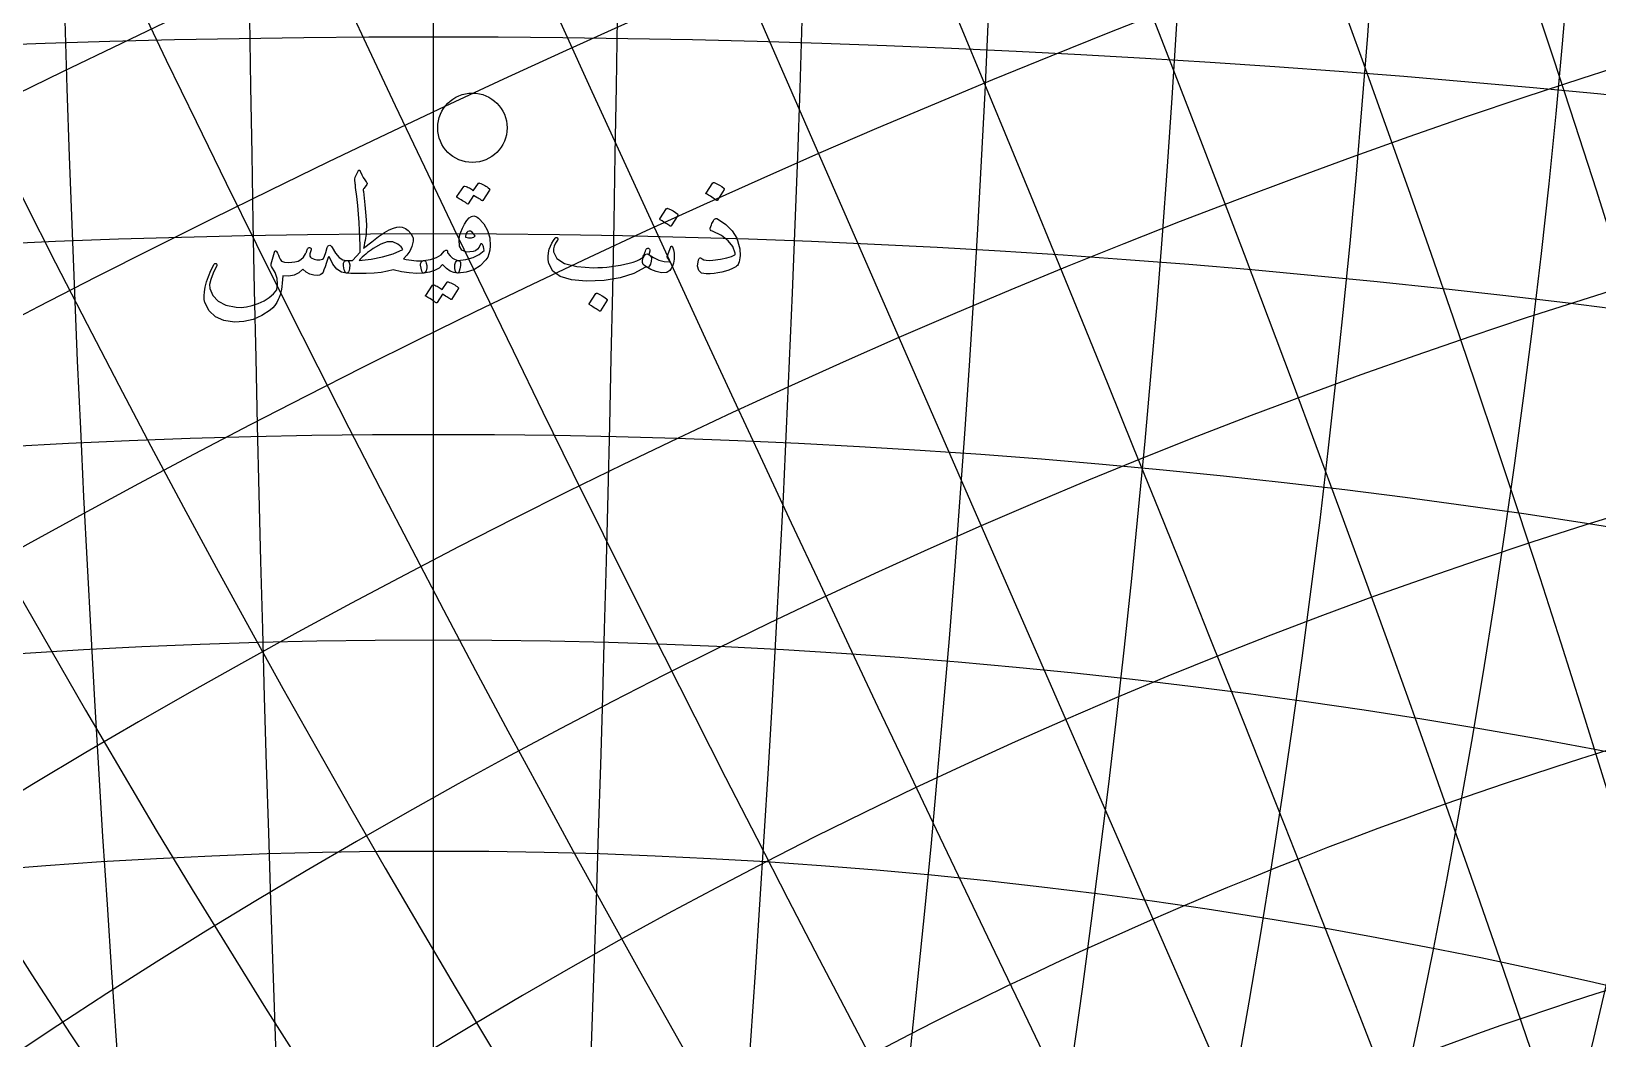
# Model space of a CAD drawing. Header units: millimetres. Extents: x -93 to 93, y -93 to 102.
# Drawn here: x -7.97 to 23.06, y -35.02 to -15.05 of the extents above; entities that cross this region are included whole.
import ezdxf

# ---------------------------------------------------------------- set-up
doc = ezdxf.new("R2010")
doc.units = ezdxf.units.MM
for name, color, linetype in [('CUT_OUTER', 1, 'Continuous'), ('ENGRAVE', 7, 'Continuous'), ('ENGRAVE_FINE', 8, 'Continuous'), ('TEXT', 5, 'Continuous')]:
    doc.layers.add(name, color=color, linetype=linetype)

msp = doc.modelspace()

# ---------------------------------------------------------------- linework, layer by layer
at = {"layer": 'CUT_OUTER'}
msp.add_arc((0.0002, -0.0002), 92.4998, 179.916824, 0.000097, dxfattribs=at)
at = {"layer": 'ENGRAVE'}
msp.add_lwpolyline([(0, -86.025), (0, 86.025)], dxfattribs=at)
for centre, radius in [((0, 0), 92.5), ((0, 0), 90.2338), ((0, 0), 86.025), ((0, 0), 86.025), ((0.7711, -16.9661), 0.6882)]:
    msp.add_circle(centre, radius, dxfattribs=at)
for centre, radius, start, end in [((15.1685, 0), 87.3521, 100, 260), ((31.3105, 0), 91.5459, 110, 250), ((49.6666, 0), 99.3331, 120, 240), ((72.1835, 0), 112.2977, 130, 230), ((102.5206, 0), 133.8311, 140, 220), ((148.9997, 0), 172.05, 150, 210), ((236.3517, 0), 251.5203, 160, 200), ((487.872, 0), 495.3982, 170, 190), ((-487.872, 0), 495.3982, 350, 10), ((-236.3517, 0), 251.5203, 340, 20), ((-148.9997, 0), 172.05, 330, 30), ((-102.5206, 0), 133.8311, 320, 40), ((-72.1835, 0), 112.2977, 310, 50), ((-49.6666, 0), 99.3331, 300, 60), ((-31.3105, 0), 91.5459, 290, 70), ((-15.1685, 0), 87.3521, 280, 80), ((0, -251.5203), 236.3517, 70, 110), ((0, -172.05), 148.9997, 60, 120), ((0, -133.8311), 102.5206, 50, 130)]:
    msp.add_arc(centre, radius, start, end, dxfattribs=at)
at = {"layer": 'ENGRAVE_FINE'}
msp.add_lwpolyline([(34.4171, -78.8401), (-34.4171, 78.8401)], dxfattribs=at)
for centre, radius, start, end in [((7.5262, 0), 86.3536, 95, 265), ((23.0503, 0), 89.0596, 105, 255), ((40.1141, 0), 94.9181, 115, 245), ((60.2354, 0), 105.0171, 125, 235), ((86.025, 0), 121.6577, 135, 225), ((122.8564, 0), 149.98, 145, 215), ((184.4812, 0), 203.5525, 155, 205), ((321.0497, 0), 332.3751, 165, 195), ((983.2702, 0), 987.0262, 175, 185), ((-983.2702, 0), 987.0262, 355, 5), ((-321.0497, 0), 332.3751, 345, 15), ((-184.4812, 0), 203.5525, 335, 25), ((-122.8564, 0), 149.98, 325, 35), ((-86.025, 0), 121.6577, 315, 45), ((-60.2354, 0), 105.0171, 305, 55), ((-40.1141, 0), 94.9181, 295, 65), ((-23.0503, 0), 89.0596, 285, 75), ((-7.5262, 0), 86.3536, 275, 85), ((-6.8976, -3.0111), 86.3536, 298.583333, 108.583334), ((-13.9016, -6.0687), 87.3521, 303.583333, 103.583333), ((-21.1251, -9.222), 89.0596, 308.583333, 98.583333), ((6.8976, 3.0111), 86.3536, 118.583333, 288.583334), ((13.9016, 6.0687), 87.3521, 123.583333, 283.583333), ((21.1251, 9.222), 89.0596, 128.583333, 278.583333), ((28.6955, 12.5268), 91.5459, 133.583333, 273.583333), ((36.7638, 16.049), 94.9181, 138.583333, 268.583333), ((45.5184, 19.8707), 99.3331, 143.583333, 263.583333), ((55.2044, 24.0991), 105.0171, 148.583333, 258.583333), ((66.1547, 28.8794), 112.2977, 153.583333, 253.583333), ((78.8401, 34.4171), 121.6577, 158.583333, 248.583333), ((93.958, 41.0167), 133.8311, 163.583333, 243.583333), ((112.5954, 49.1527), 149.98, 168.583333, 238.583333), ((136.5551, 59.6122), 172.05, 173.583333, 233.583333), ((169.0732, 73.8077), 203.5525, 178.583333, 228.583333), ((-28.6955, -12.5268), 91.5459, 313.583333, 93.583333), ((216.6114, 94.5602), 251.5203, 183.583333, 223.583333), ((294.2353, 128.4463), 332.3751, 188.583333, 218.583333), ((447.1245, 195.189), 495.3982, 193.583333, 213.583333), ((901.1467, 393.3892), 987.0262, 198.5833333, 208.5833333), ((-901.1467, -393.3892), 987.0262, 18.5833333, 28.5833333), ((-447.1245, -195.189), 495.3982, 13.583333, 33.583333), ((-294.2353, -128.4463), 332.3751, 8.583333, 38.583333), ((-216.6114, -94.5602), 251.5203, 3.583333, 43.583333), ((-169.0732, -73.8077), 203.5525, 358.583333, 48.583333), ((-136.5551, -59.6122), 172.05, 353.583333, 53.583333), ((-112.5954, -49.1527), 149.98, 348.583333, 58.583333), ((-93.958, -41.0167), 133.8311, 343.583333, 63.583333), ((-78.8401, -34.4171), 121.6577, 338.583333, 68.583333), ((-66.1547, -28.8794), 112.2977, 333.583333, 73.583333), ((-55.2044, -24.0991), 105.0171, 328.583333, 78.583333), ((-45.5184, -19.8707), 99.3331, 323.583333, 83.583333), ((-36.7638, -16.049), 94.9181, 318.583333, 88.583333), ((-198.2001, 454.0221), 487.872, 283.583333, 303.583333), ((-394.8919, 904.5889), 983.2702, 288.5833333, 298.5833333), ((394.8919, -904.5889), 983.2702, 108.5833333, 118.5833333), ((198.2001, -454.0221), 487.872, 103.583333, 123.583333), ((132.9774, -304.6148), 321.0497, 98.583333, 128.583333), ((100.6288, -230.5131), 236.3517, 93.583333, 133.583333), ((81.4378, -186.5516), 184.4812, 88.583333, 138.583333), ((68.8342, -157.6802), 148.9997, 83.583333, 143.583333), ((0, -332.3751), 321.0497, 75, 105), ((60.0044, -137.4536), 122.8564, 78.583333, 148.583333), ((0, -203.5525), 184.4812, 65, 115), ((53.5435, -122.6535), 102.5206, 73.583333, 153.583333), ((48.6731, -111.4968), 86.025, 68.583333, 158.583333), ((0, -149.98), 122.8564, 55, 125), ((44.9283, -102.9185), 72.1835, 63.583333, 163.583333)]:
    msp.add_arc(centre, radius, start, end, dxfattribs=at)
at = {"layer": 'TEXT'}
for points in [[(-0.7982, -19.7813), (-0.9096, -19.8118), (-1.0355, -19.834), (-1.176, -19.8479), (-1.331, -19.8534), (-1.4088, -19.8545), (-1.4784, -19.8548), (-1.5399, -19.8545), (-1.5932, -19.8534), (-1.6384, -19.8521), (-1.6755, -19.8507), (-1.7043, -19.8493), (-1.7251, -19.8479), (-1.736, -19.8418), (-1.7466, -19.8292), (-1.7568, -19.8099), (-1.7667, -19.7841), (-1.7859, -19.7059), (-1.7854, -19.6488), (-1.7651, -19.6129), (-1.7251, -19.5981), (-1.6057, -19.5954), (-1.4531, -19.4316), (-1.4533, -19.295), (-1.4566, -19.1514), (-1.463, -19.0008), (-1.4725, -18.8433), (-1.4852, -18.6791), (-1.501, -18.5083), (-1.5199, -18.3308), (-1.5419, -18.1468), (-1.5446, -18.1205), (-1.5471, -18.0969), (-1.5495, -18.0761), (-1.5516, -18.058), (-1.5538, -18.0428), (-1.5561, -18.0303), (-1.5586, -18.0206), (-1.5613, -18.0136), (-1.5613, -17.9873), (-1.5502, -17.947), (-1.528, -17.8929), (-1.4947, -17.8249), (-1.4902, -17.8176), (-1.485, -17.8124), (-1.4791, -17.8093), (-1.4725, -17.8083), (-1.4659, -17.8095), (-1.46, -17.8131), (-1.4548, -17.8192), (-1.4503, -17.8277), (-1.4212, -17.8969), (-1.3921, -17.9547), (-1.3629, -18.001), (-1.3338, -18.0358), (-1.3213, -18.0518), (-1.3171, -18.0691), (-1.3213, -18.0879), (-1.3338, -18.108), (-1.381, -18.169), (-1.3867, -18.1791), (-1.39, -18.1926), (-1.3908, -18.2096), (-1.3893, -18.2301), (-1.3586, -18.4923), (-1.3386, -18.7129), (-1.3294, -18.8919), (-1.331, -19.0293), (-1.3331, -19.0538), (-1.3366, -19.083), (-1.3414, -19.1169), (-1.3477, -19.1555), (-1.3551, -19.1986), (-1.3636, -19.2461), (-1.3732, -19.2978), (-1.3837, -19.3539), (-1.224, -19.224), (-1.0861, -19.1202), (-0.9701, -19.0423), (-0.8759, -18.9904), (-0.7942, -18.9569), (-0.724, -18.937), (-0.6652, -18.9306), (-0.6178, -18.9377), (-0.5559, -18.9635), (-0.5006, -19.005), (-0.4519, -19.0621), (-0.4097, -19.1347), (-0.4042, -19.1491), (-0.4014, -19.1673), (-0.4014, -19.1894), (-0.4042, -19.2152), (-0.4305, -19.317), (-0.4708, -19.4088), (-0.5249, -19.4904), (-0.5929, -19.5621), (-0.5405, -19.5748), (-0.4888, -19.5853), (-0.4378, -19.5936), (-0.3875, -19.5995), (-0.3379, -19.6031), (-0.289, -19.604), (-0.2408, -19.6024), (-0.1933, -19.5981), (-0.1756, -19.5992), (-0.1613, -19.6079), (-0.1506, -19.6242), (-0.1433, -19.6481), (-0.1341, -19.6982), (-0.1315, -19.7404), (-0.1355, -19.7745), (-0.1461, -19.8007), (-0.1605, -19.8214), (-0.1731, -19.8361), (-0.1841, -19.8449), (-0.1933, -19.8479), (-0.333, -19.8521), (-0.4805, -19.8423), (-0.6355, -19.8188), (-0.7982, -19.7813)], [(0.889, -18.0663), (0.8925, -18.0629), (0.8973, -18.0608), (0.9036, -18.0601), (0.9112, -18.0608), (0.9385, -18.071), (0.965, -18.0823), (0.9905, -18.0946), (1.0153, -18.108), (1.0393, -18.1225), (1.0628, -18.1385), (1.0858, -18.1558), (1.1082, -18.1746), (1.1126, -18.1803), (1.1145, -18.1864), (1.1139, -18.1928), (1.111, -18.1995), (0.9778, -18.4104), (0.9742, -18.4132), (0.9688, -18.4132), (0.9617, -18.4104), (0.9528, -18.4049), (0.9467, -18.3998), (0.9369, -18.3928), (0.9232, -18.3838), (0.9056, -18.373), (0.8841, -18.3601), (0.8585, -18.3449), (0.8286, -18.3275), (0.7946, -18.3078), (0.6892, -18.4715), (0.6843, -18.4765), (0.6781, -18.4777), (0.6705, -18.4751), (0.6614, -18.4687), (0.6536, -18.4632), (0.6413, -18.4548), (0.6245, -18.4437), (0.6032, -18.4299), (0.577, -18.4132), (0.5456, -18.3938), (0.509, -18.3716), (0.4672, -18.3466), (0.4629, -18.3425), (0.4609, -18.3383), (0.4615, -18.3341), (0.4644, -18.33), (0.6004, -18.1274), (0.6039, -18.1239), (0.6087, -18.1218), (0.615, -18.1212), (0.6226, -18.1218), (0.6458, -18.1294), (0.6684, -18.1381), (0.6902, -18.1481), (0.7114, -18.1593), (0.7319, -18.1715), (0.7516, -18.1846), (0.7707, -18.1986), (0.7891, -18.2134)], [(5.5371, -18.058), (5.5406, -18.0546), (5.5454, -18.0525), (5.5517, -18.0518), (5.5593, -18.0525), (5.6133, -18.0743), (5.6641, -18.101), (5.7118, -18.1326), (5.7563, -18.169), (5.7607, -18.1746), (5.7626, -18.1801), (5.7621, -18.1857), (5.7591, -18.1912), (5.6287, -18.4021), (5.6238, -18.4072), (5.6176, -18.4084), (5.61, -18.4058), (5.6009, -18.3993), (5.5931, -18.3938), (5.5808, -18.3855), (5.564, -18.3744), (5.5427, -18.3605), (5.5165, -18.3438), (5.4851, -18.3244), (5.4485, -18.3022), (5.4067, -18.2772), (5.4011, -18.2731), (5.3984, -18.2689), (5.3984, -18.2648), (5.4011, -18.2606)], [(4.6186, -18.5686), (4.6221, -18.5652), (4.6269, -18.5631), (4.6332, -18.5624), (4.6408, -18.5631), (4.6947, -18.5849), (4.7455, -18.6116), (4.7932, -18.6432), (4.8378, -18.6796), (4.8422, -18.6852), (4.8441, -18.6907), (4.8435, -18.6963), (4.8406, -18.7018), (4.7102, -18.9127), (4.7053, -18.9178), (4.6991, -18.919), (4.6914, -18.9164), (4.6824, -18.9099), (4.6746, -18.9044), (4.6623, -18.8961), (4.6455, -18.885), (4.6241, -18.8711), (4.598, -18.8544), (4.5666, -18.835), (4.53, -18.8128), (4.4882, -18.7878), (4.4826, -18.7837), (4.4798, -18.7795), (4.4798, -18.7754), (4.4826, -18.7712)], [(0.8002, -18.7129), (0.8193, -18.7157), (0.8404, -18.724), (0.8637, -18.7379), (0.889, -18.7573), (0.9974, -18.8728), (1.0728, -19.0029), (1.1153, -19.1476), (1.1249, -19.3068), (1.1164, -19.3897), (1.0992, -19.4636), (1.0734, -19.5284), (1.0388, -19.5843), (0.927, -19.6996), (0.7967, -19.782), (0.6481, -19.8314), (0.4811, -19.8479), (0.4642, -19.8439), (0.4498, -19.8319), (0.4379, -19.812), (0.4283, -19.7841), (0.4248, -19.7686), (0.4224, -19.7529), (0.4213, -19.7367), (0.4214, -19.7202), (0.4224, -19.7039), (0.4238, -19.6883), (0.4258, -19.6734), (0.4283, -19.6592), (0.4358, -19.6346), (0.4471, -19.6162), (0.4622, -19.604), (0.4811, -19.5981), (0.6438, -19.5763), (0.7849, -19.5357), (0.9046, -19.4764), (1.0028, -19.3983), (0.9981, -19.3593), (0.9924, -19.3283), (0.9856, -19.3052), (0.9778, -19.2901), (0.9684, -19.2771), (0.9598, -19.2686), (0.9518, -19.2646), (0.9445, -19.2651), (0.9395, -19.2669), (0.9355, -19.2693), (0.9325, -19.2724), (0.9306, -19.2762), (0.9039, -19.3311), (0.871, -19.3734), (0.8318, -19.4032), (0.7863, -19.4205), (0.6543, -19.4308), (0.5636, -19.3949), (0.5142, -19.3128), (0.506, -19.1847), (0.5171, -19.1111), (0.5393, -19.0348), (0.5726, -18.9557), (0.617, -18.8739), (0.6639, -18.8035), (0.71, -18.7532), (0.7554, -18.723), (0.8002, -18.7129)], [(5.4844, -18.9543), (5.4954, -18.9213), (5.5062, -18.8916), (5.5169, -18.8651), (5.5274, -18.842), (5.5376, -18.8219), (5.5472, -18.8048), (5.5563, -18.7907), (5.5649, -18.7795), (5.5782, -18.7688), (5.5933, -18.7643), (5.6101, -18.766), (5.6287, -18.774), (5.7929, -18.8841), (5.9194, -19.0119), (6.008, -19.1574), (6.0588, -19.3206), (6.0659, -19.3673), (6.0706, -19.4129), (6.0729, -19.4575), (6.0727, -19.501), (6.0699, -19.5432), (6.0644, -19.5836), (6.056, -19.6223), (6.0449, -19.6592), (6.0351, -19.679), (6.022, -19.6967), (6.0059, -19.7123), (5.9867, -19.7258), (5.9204, -19.7582), (5.8521, -19.7862), (5.7817, -19.8096), (5.7092, -19.8285), (5.6349, -19.8432), (5.5593, -19.8541), (5.4823, -19.8613), (5.4039, -19.8645), (5.311, -19.8489), (5.2541, -19.7966), (5.2333, -19.7074), (5.2485, -19.5815), (5.2537, -19.5678), (5.261, -19.5572), (5.2704, -19.5498), (5.2818, -19.5454), (5.2917, -19.5466), (5.3019, -19.5503), (5.3125, -19.5563), (5.3234, -19.5648), (5.3573, -19.5831), (5.4032, -19.5933), (5.4613, -19.5955), (5.5316, -19.5898), (5.684, -19.5676), (5.8084, -19.5426), (5.9046, -19.5149), (5.9728, -19.4844), (5.9763, -19.4802), (5.9783, -19.4733), (5.979, -19.4636), (5.9783, -19.4511), (5.9313, -19.32), (5.8403, -19.2041), (5.7052, -19.1035), (5.526, -19.0182), (5.5026, -19.0059), (5.4879, -18.9911), (5.4818, -18.9739), (5.4844, -18.9543)], [(-0.7066, -19.2735), (-0.8025, -19.2298), (-0.9155, -19.2291), (-1.0454, -19.2714), (-1.1923, -19.3567), (-1.2307, -19.3836), (-1.2682, -19.4115), (-1.3049, -19.4405), (-1.3407, -19.4705), (-1.3757, -19.5012), (-1.4097, -19.5322), (-1.443, -19.5636), (-1.4753, -19.5954), (-1.2346, -19.5714), (-1.0091, -19.5274), (-0.7989, -19.4632), (-0.604, -19.3789), (-0.6208, -19.3536), (-0.6435, -19.3276), (-0.6721, -19.3009), (-0.7066, -19.2735)], [(0.7086, -19.0126), (0.681, -19.0204), (0.6594, -19.0411), (0.6436, -19.0745), (0.6337, -19.1208), (0.6339, -19.1281), (0.6344, -19.1333), (0.6353, -19.1365), (0.6365, -19.1375), (0.6644, -19.1443), (0.6927, -19.1479), (0.7213, -19.1484), (0.7502, -19.1458), (0.7757, -19.1404), (0.7967, -19.1326), (0.8132, -19.1224), (0.8252, -19.1097), (0.7939, -19.0652), (0.7641, -19.0341), (0.7357, -19.0166), (0.7086, -19.0126)], [(4.2689, -19.4816), (4.2716, -19.483), (4.2741, -19.4844), (4.2765, -19.4858), (4.2787, -19.4871), (4.2808, -19.4887), (4.2832, -19.4906), (4.2857, -19.4929), (4.2884, -19.4955), (4.3107, -19.5218), (4.3196, -19.5593), (4.3149, -19.6079), (4.2967, -19.6675), (4.2799, -19.7038), (4.2627, -19.7265), (4.2452, -19.7357), (4.2273, -19.7313), (4.2183, -19.727), (4.2107, -19.7251), (4.2044, -19.7256), (4.1996, -19.7286), (3.972, -19.8531), (3.7001, -19.9409), (3.3837, -19.9918), (3.023, -20.0061), (2.7312, -19.9811), (2.511, -19.9145), (2.3622, -19.8063), (2.2848, -19.6564), (2.2729, -19.5857), (2.2702, -19.5149), (2.277, -19.4441), (2.2931, -19.3734), (2.3152, -19.3108), (2.3424, -19.2534), (2.3748, -19.2011), (2.4125, -19.1541), (2.4196, -19.1482), (2.427, -19.1444), (2.4348, -19.1427), (2.443, -19.143), (2.4506, -19.1463), (2.4569, -19.1507), (2.4617, -19.1561), (2.4652, -19.1625), (2.4668, -19.1687), (2.4659, -19.1763), (2.4626, -19.1854), (2.4569, -19.1958), (2.4166, -19.2547), (2.3903, -19.3123), (2.3778, -19.3685), (2.3792, -19.4233), (2.4451, -19.5607), (2.5984, -19.6592), (2.8391, -19.7189), (3.1673, -19.7397), (3.2574, -19.7383), (3.3473, -19.7341), (3.4371, -19.7272), (3.5266, -19.7175), (3.6155, -19.705), (3.7032, -19.6897), (3.7896, -19.6717), (3.8749, -19.6509), (3.9576, -19.6273), (4.0254, -19.6037), (4.0783, -19.5801), (4.1163, -19.5565), (4.131, -19.544), (4.1444, -19.5288), (4.1566, -19.5107), (4.1677, -19.4899), (4.178, -19.4667), (4.1881, -19.4414), (4.1981, -19.414), (4.2079, -19.3845), (4.2117, -19.3755), (4.2176, -19.3678), (4.2256, -19.3616), (4.2356, -19.3567), (4.2464, -19.3541), (4.2565, -19.3546), (4.2658, -19.3583), (4.2745, -19.365), (4.2814, -19.3744), (4.2856, -19.3859), (4.287, -19.3994), (4.2856, -19.415)], [(-2.108, -19.3401), (-2.1026, -19.326), (-2.0948, -19.3144), (-2.0846, -19.3052), (-2.0719, -19.2984), (-2.0555, -19.2958), (-2.0393, -19.3019), (-2.0235, -19.3167), (-2.0081, -19.3401), (-1.9394, -19.454), (-1.8694, -19.535), (-1.7979, -19.5831), (-1.7251, -19.5981), (-1.69, -19.6068), (-1.6682, -19.6356), (-1.6595, -19.6845), (-1.664, -19.7535), (-1.673, -19.7948), (-1.6862, -19.8243), (-1.7036, -19.842), (-1.7251, -19.8479), (-1.823, -19.8283), (-1.9117, -19.7695), (-1.9909, -19.6715), (-2.0608, -19.5343), (-2.0666, -19.522), (-2.0726, -19.5184), (-2.079, -19.5234), (-2.0858, -19.5371), (-2.1182, -19.6394), (-2.1462, -19.7216), (-2.1696, -19.7837), (-2.1885, -19.8257), (-2.2074, -19.856), (-2.2308, -19.8777), (-2.2587, -19.8907), (-2.2912, -19.8951), (-2.3702, -19.8883), (-2.4466, -19.8652), (-2.5201, -19.8259), (-2.5909, -19.7702), (-2.6706, -19.8399), (-2.7629, -19.8854), (-2.8677, -19.9065), (-2.9849, -19.9034), (-2.9887, -19.9762), (-2.9946, -20.0449), (-3.0026, -20.1094), (-3.0127, -20.1698), (-3.0248, -20.2262), (-3.039, -20.2787), (-3.0553, -20.3275), (-3.0737, -20.3724), (-3.1035, -20.4322), (-3.1403, -20.4868), (-3.184, -20.5363), (-3.2347, -20.5805), (-3.4015, -20.688), (-3.5746, -20.7636), (-3.7539, -20.8074), (-3.9395, -20.8191), (-4.1521, -20.7895), (-4.3211, -20.7144), (-4.4463, -20.5939), (-4.5278, -20.4279), (-4.5399, -20.3694), (-4.5431, -20.2995), (-4.5372, -20.2182), (-4.5223, -20.1254), (-4.4966, -20.0232), (-4.4584, -19.9138), (-4.4078, -19.7971), (-4.3447, -19.6731), (-4.3389, -19.6646), (-4.3329, -19.6585), (-4.3264, -19.6549), (-4.3197, -19.6536), (-4.3107, -19.6545), (-4.303, -19.6571), (-4.2968, -19.6615), (-4.2919, -19.6675), (-4.2888, -19.6746), (-4.2878, -19.6821), (-4.2888, -19.6899), (-4.2919, -19.698), (-4.3653, -19.847), (-4.4133, -19.9721), (-4.4361, -20.0732), (-4.4335, -20.1504), (-4.3728, -20.2943), (-4.2656, -20.4043), (-4.1119, -20.4802), (-3.9118, -20.5222), (-3.8127, -20.526), (-3.7071, -20.5153), (-3.5949, -20.49), (-3.4761, -20.4501), (-3.3571, -20.3967), (-3.2555, -20.3335), (-3.1712, -20.2607), (-3.1042, -20.1781), (-3.0878, -20.0682), (-3.0994, -19.9547), (-3.1391, -19.8378), (-3.2069, -19.7175), (-3.2137, -19.7038), (-3.2173, -19.6904), (-3.2178, -19.6774), (-3.2152, -19.6647), (-3.1514, -19.4344), (-3.1424, -19.4136), (-3.132, -19.4039), (-3.1202, -19.4053), (-3.107, -19.4178), (-3.0893, -19.4514), (-3.0723, -19.4885), (-3.056, -19.5291), (-3.0404, -19.5732), (-3.0116, -19.6108), (-2.953, -19.6321), (-2.8645, -19.6372), (-2.7463, -19.6259), (-2.6823, -19.6077), (-2.6262, -19.5753), (-2.5782, -19.5286), (-2.5381, -19.4677), (-2.5328, -19.4591), (-2.5277, -19.45), (-2.523, -19.4404), (-2.5187, -19.4303), (-2.5145, -19.4198), (-2.5104, -19.4091), (-2.5062, -19.3983), (-2.5021, -19.3872), (-2.4936, -19.3664), (-2.4847, -19.3512), (-2.4755, -19.3415), (-2.466, -19.3373), (-2.4577, -19.3371), (-2.4493, -19.3394), (-2.441, -19.3441), (-2.4327, -19.3512), (-2.4257, -19.3586), (-2.4216, -19.3671), (-2.4202, -19.3767), (-2.4216, -19.3872), (-2.4493, -19.4677), (-2.4528, -19.4922), (-2.4493, -19.5128), (-2.4389, -19.5296), (-2.4216, -19.5426), (-2.3669, -19.5674), (-2.3113, -19.5808), (-2.2546, -19.5827), (-2.1968, -19.5732), (-2.1777, -19.5555), (-2.1566, -19.5107), (-2.1333, -19.4389), (-2.108, -19.3401)], [(0.4811, -19.5981), (0.5031, -19.6053), (0.5192, -19.6127), (0.5295, -19.6205), (0.5338, -19.6287), (0.5359, -19.6412), (0.5366, -19.6564), (0.5359, -19.6745), (0.5338, -19.6953), (0.5232, -19.762), (0.5109, -19.8097), (0.4969, -19.8384), (0.4811, -19.8479), (0.4061, -19.8373), (0.3312, -19.8056), (0.2563, -19.7527), (0.1814, -19.6786), (0.1099, -19.7464), (0.0232, -19.7973), (-0.0788, -19.8311), (-0.196, -19.8479), (-0.2087, -19.8453), (-0.2189, -19.8375), (-0.2267, -19.8245), (-0.2321, -19.8063), (-0.2543, -19.6897), (-0.2567, -19.6767), (-0.2557, -19.6627), (-0.2512, -19.6476), (-0.2432, -19.6314), (-0.234, -19.619), (-0.2231, -19.6092), (-0.2104, -19.6023), (-0.196, -19.5981), (-0.0559, -19.5773), (0.0593, -19.5399), (0.1495, -19.4858), (0.2147, -19.415), (0.2223, -19.4053), (0.2313, -19.3983), (0.2417, -19.3942), (0.2535, -19.3928), (0.2644, -19.3944), (0.2722, -19.399), (0.2769, -19.4068), (0.2785, -19.4178), (0.2788, -19.4282), (0.2799, -19.4372), (0.2816, -19.4448), (0.284, -19.4511), (0.3307, -19.5071), (0.3791, -19.5503), (0.4292, -19.5806), (0.4811, -19.5981)], [(4.1857, -19.7036), (4.1555, -19.675), (4.1399, -19.6391), (4.1389, -19.5959), (4.1524, -19.5454), (4.1817, -19.5002), (4.2086, -19.4726), (4.233, -19.4627), (4.2551, -19.4705), (4.3591, -19.5394), (4.4632, -19.5877), (4.5673, -19.6157), (4.6713, -19.6231), (4.675, -19.6224), (4.6776, -19.6203), (4.6791, -19.6169), (4.6796, -19.612), (4.677, -19.6028), (4.6692, -19.5891), (4.6562, -19.5709), (4.638, -19.5482), (4.6345, -19.5413), (4.6325, -19.5343), (4.6318, -19.5274), (4.6325, -19.5204), (4.6991, -19.329), (4.7022, -19.3217), (4.706, -19.3165), (4.7105, -19.3134), (4.7157, -19.3123), (4.7209, -19.3132), (4.7254, -19.3158), (4.7292, -19.3201), (4.7324, -19.3262), (4.7532, -19.3885), (4.7657, -19.4504), (4.7698, -19.5119), (4.7657, -19.5732), (4.7521, -19.6493), (4.7338, -19.7112), (4.7105, -19.7589), (4.6824, -19.7924), (4.6611, -19.8108), (4.6415, -19.8243), (4.6236, -19.833), (4.6075, -19.8368), (4.5145, -19.8389), (4.4132, -19.8174), (4.3036, -19.7723), (4.1857, -19.7036)], [(0.2702, -20.0255), (0.2736, -20.022), (0.2785, -20.0199), (0.2847, -20.0193), (0.2924, -20.0199), (0.3197, -20.0302), (0.3461, -20.0415), (0.3717, -20.0538), (0.3964, -20.0671), (0.4205, -20.0817), (0.444, -20.0976), (0.4669, -20.115), (0.4894, -20.1337), (0.4937, -20.1394), (0.4956, -20.1455), (0.4951, -20.1519), (0.4922, -20.1587), (0.359, -20.3696), (0.3553, -20.3724), (0.3499, -20.3724), (0.3428, -20.3696), (0.334, -20.364), (0.3279, -20.3589), (0.318, -20.3519), (0.3043, -20.343), (0.2868, -20.3321), (0.2653, -20.3192), (0.2396, -20.304), (0.2098, -20.2866), (0.1758, -20.2669), (0.0704, -20.4306), (0.0655, -20.4357), (0.0593, -20.4369), (0.0516, -20.4343), (0.0426, -20.4279), (0.0348, -20.4223), (0.0225, -20.414), (0.0057, -20.4029), (-0.0157, -20.389), (-0.0418, -20.3724), (-0.0732, -20.3529), (-0.1098, -20.3307), (-0.1516, -20.3058), (-0.156, -20.3016), (-0.1579, -20.2974), (-0.1574, -20.2933), (-0.1544, -20.2891), (-0.0184, -20.0865), (-0.015, -20.0831), (-0.0101, -20.081), (-0.0039, -20.0803), (0.0038, -20.081), (0.027, -20.0885), (0.0496, -20.0973), (0.0714, -20.1073), (0.0926, -20.1185), (0.113, -20.1307), (0.1328, -20.1438), (0.1519, -20.1577), (0.1703, -20.1726)], [(3.2172, -20.253), (3.2207, -20.2496), (3.2255, -20.2475), (3.2318, -20.2468), (3.2394, -20.2475), (3.2934, -20.2693), (3.3442, -20.2961), (3.3919, -20.3276), (3.4364, -20.364), (3.4408, -20.3696), (3.4427, -20.3751), (3.4422, -20.3807), (3.4392, -20.3862), (3.3088, -20.5971), (3.3039, -20.6022), (3.2977, -20.6034), (3.2901, -20.6008), (3.281, -20.5944), (3.2732, -20.5888), (3.2609, -20.5805), (3.2441, -20.5694), (3.2228, -20.5555), (3.1966, -20.5389), (3.1652, -20.5194), (3.1286, -20.4972), (3.0868, -20.4723), (3.0812, -20.4681), (3.0785, -20.4639), (3.0785, -20.4598), (3.0812, -20.4556)]]:
    msp.add_lwpolyline(points, close=True, dxfattribs=at)

doc.saveas('drawing.dxf')
